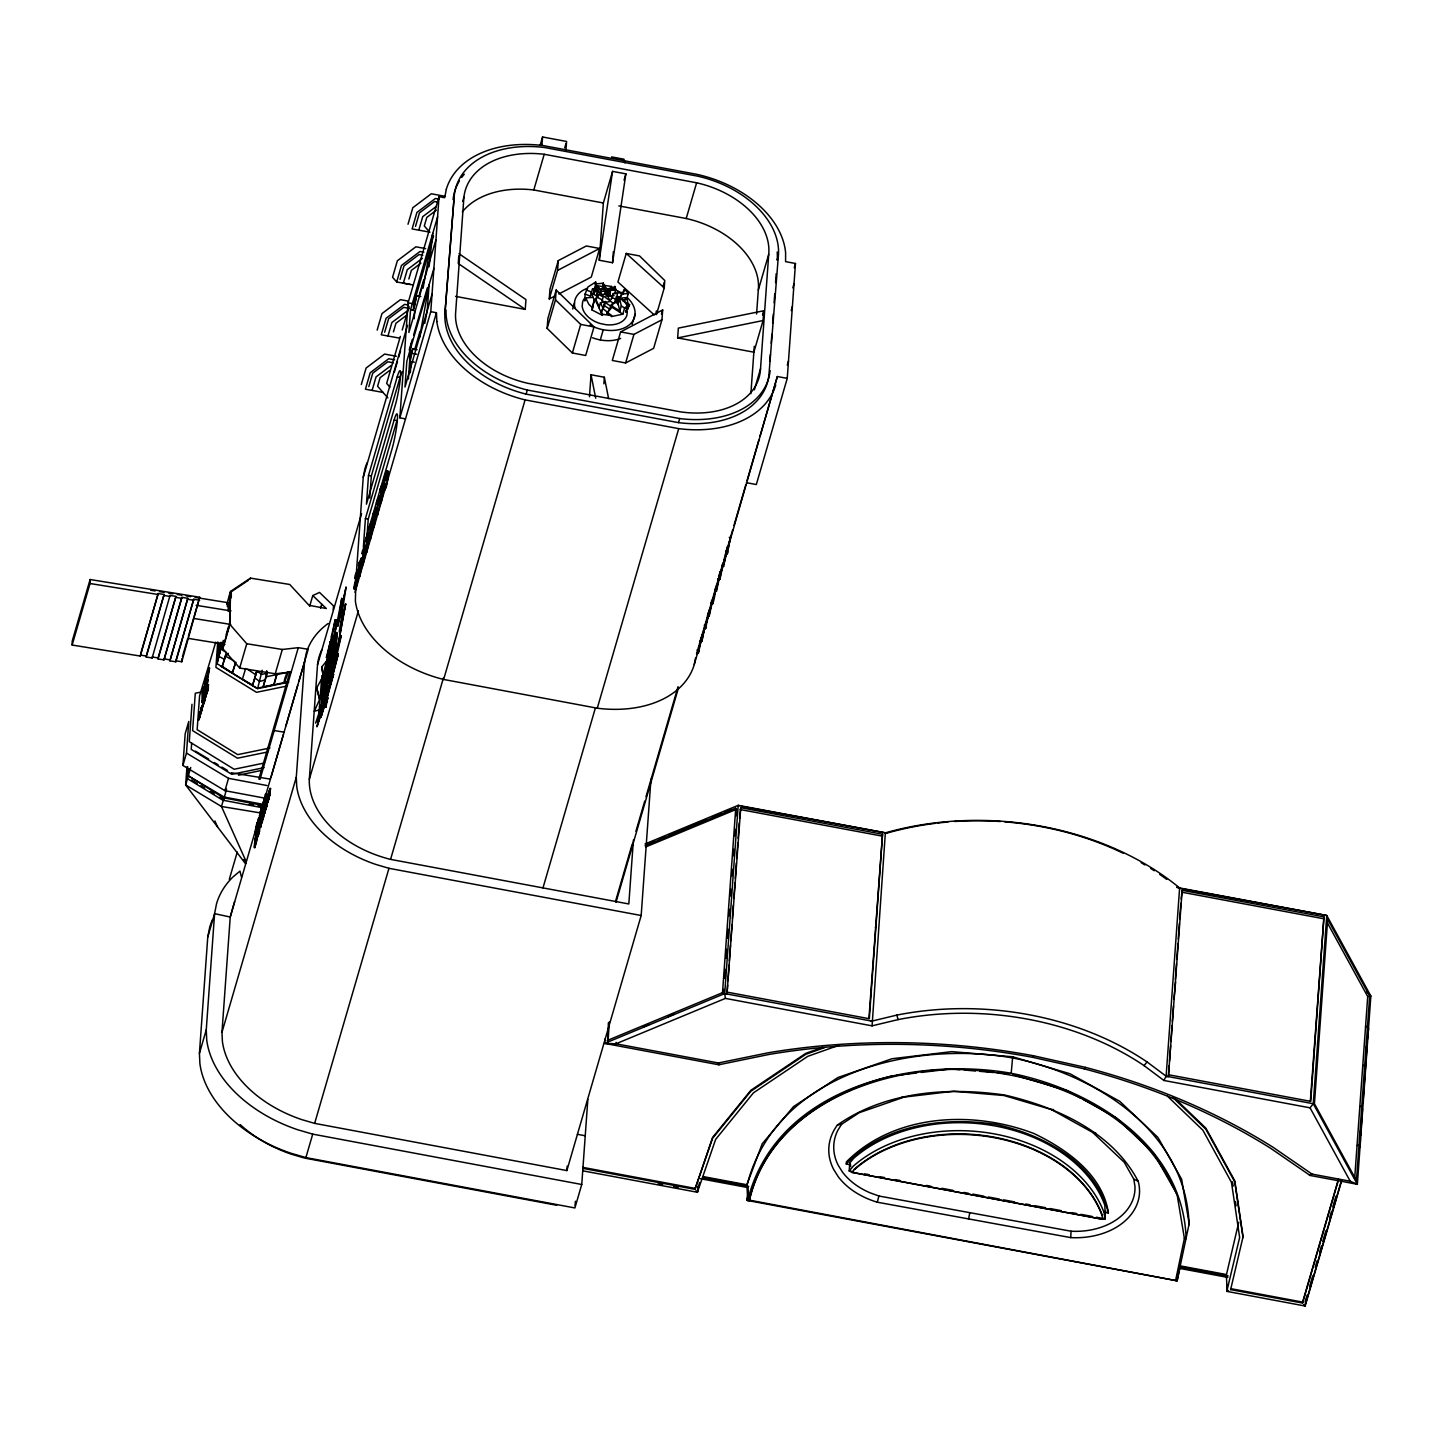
<?xml version="1.0" encoding="UTF-8"?>
<svg xmlns="http://www.w3.org/2000/svg" width="1443" height="1443" viewBox="0 0 1443 1443"><rect width="100%" height="100%" fill="white"/><g stroke="black" fill="none" stroke-linecap="round" stroke-linejoin="round"><path stroke-width="1.5" d="M258.73 824.855L257.846 828.769L257.395 824.729M259.578 820.309L260.119 819.011M264.484 810.569C264.285 817.459 266.197 796.085 265.909 805.591M264.322 812.698L265.404 807.25M266.035 809.469L266.197 800.973L267.514 798.863L265.999 809.595L267.514 798.863M258.73 823.268L258.279 820.562M199.495 717.73C200.703 700.378 199.874 726.695 199.206 714.592M201.551 709.631L200.306 713.347L201.804 705.916L200.415 714.916L201.822 705.916M201.749 708.784L200.072 714.862L201.172 710.551M200.938 708.91L200.775 713.311M201.461 707.647L200.667 712.86M207.756 690.061L206.962 693.199L208.063 686.399L207.287 691.684M258.171 833.639C255.754 844.047 258.568 820.111 259.163 829.454M257.684 836.724L257.648 835.299M259.415 824.206C257.756 834.667 259.596 836.164 260.083 824.314C254.545 814.718 256.223 840.908 257.576 828.066M265.241 797.221L265.458 801.262L264.953 797.889L266.252 796.464L264.827 803.048M268.452 797.185L268.344 799.079L268.903 791.486L270.526 788.491L267.893 802.651L269.444 794.083L268.326 800.125L268.326 798.646M206.746 691.089L205.916 697.113M231.277 597.727L231.313 593.235L230.231 593.019M255.465 842.387C253.084 855.23 254.726 840.439 255.429 837.86C257.413 830.483 255.339 839.068 257.034 838.004C257.287 831.547 258.982 829.635 260.065 824.206M258.64 829.527L258.694 828.607M265.386 795.959L265.71 793.686L264.231 803.841L262.951 803.39L264.177 801.875M265.458 801.262L266.378 793.812L264.863 801.929M204.617 696.572L204.04 701.929L204.473 698.502L204.419 702.038L204.996 699.494M205.519 697.041L208.189 684.704L207.269 690.71M259.343 820.237C259.83 810.064 256.475 837.842 258.946 820.688M256.295 831.781L256.205 829.797L256.223 831.908M206.367 690.89L206.349 694.263L207.377 687.319M258.676 826.893L258.171 830.591M261.327 808.801L261.399 811.164L262.879 811.543L261.778 815.205L262.283 805.915L260.768 810.84L260.281 817.965L261.147 817.532M263.636 813.888L263.997 808.333L263.005 817.405L264.592 813.13M263.925 808.459L264.538 810.299M202.218 706.042L201.046 713.076M207.576 691.377L208.045 686.435M207.377 690.494L207.972 688.347M258.658 817.856L258.026 823.466M257.882 830.392C261.724 830.573 256.295 838.599 257.467 832.665C259.469 829.22 256.529 841.071 257.882 832.322M262.085 817.225L261.345 824.007L260.894 818.975L260.335 821.013L260.949 826.929L262.464 816.071M265.692 799.458L266.252 796.464M268.326 800.125L270.292 791.269L270.202 792.712L268.308 793.397L267.153 802.506L268.488 795.418M193.741 599.26L175.83 661.796L169.913 660.84L187.806 598.304L181.89 597.348L163.979 659.884L158.063 658.928L175.956 596.392L170.04 595.436L152.128 657.972L146.212 657.016L164.105 594.48L158.189 593.524L140.278 656.06L72.15 645.039L72.222 641.071L90.097 579.527L199.711 597.24L181.782 661.76L175.848 660.804L193.741 599.26L199.657 600.234M72.15 645.039L90.025 583.513L90.097 579.527M140.278 656.06L140.314 655.068L146.23 656.024L146.212 657.016M152.128 657.972L152.146 656.98L158.081 657.936L158.063 658.928M163.979 659.884L181.89 597.348M170.04 595.436L170.021 596.428L164.087 595.472M169.913 660.84L187.806 598.304M175.83 661.796L175.848 660.804M181.782 661.76L181.836 658.784M291.233 671.969L275.252 673.791L239.682 668.037L222.835 648.755L222.962 642.153M223.25 640.439L223.142 646.861L229.635 624.494L230.519 591.45L250.451 578.12L289.718 584.469L309.018 605.302L326.316 608.531L312.77 595.562L319.516 592.424L333.513 605.898L333.243 609.83M228.247 611.381L228.409 602.759L195.094 597.384M229.347 611.579L229.671 594.354L230.754 595.183L231.313 593.235M222.835 648.755L229.906 624.458L230.519 591.45M330.952 644.985L329.798 644.768C326.839 677.867 327.868 663.906 325.685 695.526M328.914 679.815L330.303 675.847L328.842 679.491L329.689 677.344L329.762 679.978C331.349 676.226 333.82 669.101 331.295 666.558L330.501 667.893L332.106 664.213L329.202 674.693M357.467 577.218L356.493 578.986C351.803 578.787 359 566.053 359.451 572.258L357.864 571.951L357.918 570.31M356.493 578.986L354.906 578.138M360.119 566.576C356.187 565.782 360.588 560.01 361.526 557.9C366.053 558.549 360.137 562.932 361.526 557.9M364.7 552.398L363.726 554.166C360.137 554.004 363.42 548.755 364.231 547.113C364.917 542.802 369.174 548.683 365.079 547.312L365.151 545.49M363.726 554.166L362.139 553.318M367.334 541.756C363.42 540.963 367.821 535.191 368.759 533.08C373.286 533.73 367.37 538.113 368.759 533.08M371.536 531.962L372.853 525.883L370.959 529.365C365.927 528.914 374.422 515.656 373.845 523.322M374.567 516.955L372.961 516.648L373.322 513.437L375.992 508.279L377.597 508.567L373.917 527.29C370.346 526.569 373.466 512.265 376.461 513.474M379.202 505.122L380.086 501.082L378.192 504.545C372.492 502.867 383.297 494.065 379.599 495.869M381.8 492.135C378.21 491.738 381.728 482.377 384.866 483.82M383.82 479.437C391.396 454.256 386.977 493.253 384.758 488.582C380.014 488.113 389.376 469.282 383.82 479.437L385.407 479.725L387.319 476.154L386.435 480.303M385.407 479.725L385.497 478.048M257.395 824.891C253.246 838.347 257.125 819.588 257.233 830.915M257.359 824.711L256.638 830.212M373.052 527.074L370.31 539.7L368.614 539.52L372.384 520.689M375.992 508.279L372.222 527.11M384.758 485.569L383.153 485.263L384.758 485.569L381.15 502.471L379.455 502.308L383.279 483.513M388.383 472.997L386.778 472.691L386.886 471.103M702.11 634.686L702.001 636.273M709.343 609.884L709.234 611.471M716.576 585.064L716.449 586.814M723.791 560.245L723.683 562.012M200.09 716.395L199.098 716.017L200.252 712.427M199.368 714.069C199.783 719.317 199.675 711.652 200 714.105M256.024 834.884L255.952 827.146L255.357 834.757L256.872 829.923M256.078 840.638L255.465 837.625M331.998 666.81L332.179 664.538L334.722 664.844L336.886 633.567M200.523 711.363L201.605 711.327L201.317 709.253M259.415 823.394C261.021 816.504 260.083 803.607 260.281 817.965M260.858 819.047L261.652 821.734L263.185 811.435L261.327 824.007M200.054 711.886L199.982 713.022M256.98 836.651C258.64 833.08 253.679 833.928 256.205 829.797M263.329 805.988L263.492 801.352L262.879 811.543M264.285 798.52L263.979 807.719L264.989 798.574L262.951 805.825L262.951 803.39M257.052 837.896L257.215 839.303L259.271 823.628M263.708 817.478L263.943 813.365M203.481 702.885L204.185 700.144L202.345 707.539L204.221 699.115M204.185 700.306L202.976 705.861L203.643 701.172M204.906 696.121L204.834 699.873M205.303 696.193C206.006 686.417 203.012 712.03 203.932 700.288M204.599 699.566L206.493 692.532M269.156 795.526L269.011 799.206M269.859 788.365L269.029 795.4M270.526 788.491L269.877 792.568L270.292 791.269M262.788 819.101C262.337 810.226 265.061 818.379 261.67 818.83M265.368 807.322L264.448 807.791L265.692 802.669M265.115 807.918L265.169 807.088M266.414 801.388L265.007 812.914M269.643 791.233L268.344 798.448M205.646 693.325L205.952 694.191L206.096 692.46M206.042 693.416L205.627 694.588M258.063 825.396L258.531 824.025M208.369 688.419L207.756 688.311M270.202 792.712C266.594 793.47 270.923 793.379 270.003 795.76M204.888 699.097L205.429 694.624L206.385 695.093M258.694 823.592C257.251 817.676 261.886 815.836 262.446 810.154M263.618 808.513L262.337 810.407L262.5 808.152M259.361 828.733L256.529 828.48L256.728 824.602M203.012 705.789L202.723 702.867M258.604 818.001L257.161 828.535L258.099 824.855M261.923 817.892L259.524 817.64L260.48 815.187M1070.724 1237.607L1071.067 1231.222A62.283 45.328 4.1 0 0 1134.956 1186.326L1133.783 1179.129L1124.223 1162.264L1092.658 1132.412L1051.532 1109.577L1003.967 1095.508L953.552 1091.233L904.076 1097.113L859.27 1112.679L841.576 1124.259L837.427 1125.017A73.846 53.752 4.1 0 0 833.657 1169.425L838.094 1176.514A73.846 53.752 4.1 0 0 877.254 1202.199L1070.724 1237.607A67.045 48.791 4.1 0 0 1138.202 1181.312C1112.355 1131.889 1056.745 1107.106 1004.743 1095.039C948.105 1086.868 885.515 1091.305 837.427 1125.017M262.662 805.861C263.185 798.592 261.814 815.493 262.951 808.387M334.433 653.426L333.441 654.653L334.181 646.59L334.74 650.811M199.206 714.574L198.593 719.859L199.206 716.828M201.298 710.389L201.154 712.86M204.13 699.368L204.112 698.412L203.535 700.216M261.814 815.169L261.147 813.058M206.042 686.381C206.728 681.006 204.978 686.67 206.656 687.048C206.403 658.802 206.692 705.393 204.78 685.389L202.669 698.863L205.664 688.365L205.032 692.947L204.96 688.311M205.898 686.165L206.511 682.431L206.241 683.784M332.215 656.872L331.98 660.768L332.124 651.027L334.938 646.356C330.086 652.903 330.537 662.481 329.978 671.879L330.645 657.828L331.349 659.379M206.241 687.012L205.032 690.043L207.233 679.31M256.529 838.473L256.205 843.073L256.926 838.509M199.134 717.983L198.593 719.786M187.121 766.792L186.995 778.408L222.763 800.18L262.085 807.665M226.551 789.087L223.467 800.45M262.77 805.266L264.574 798.304M182.918 765.439L185.191 733.711L188.762 721.464L186.49 753.084L182.918 765.439L224.946 790.692L265.692 798.322M186.724 770.075L185.66 784.956L245.508 863.726M191.973 704.292L189.286 741.684L234.127 769.245L264.376 763.004M187.644 766.576L186.995 778.408L188.907 768.957M191.666 743.055L191.216 749.386L231.782 774.332L264.033 767.676M199.062 719.859L199.783 715.8M200.126 713.131L199.837 717.153M200.18 715.872L198.918 715.548L200.126 716.233M204.275 693.145L203.571 695.364L205.177 687.481M204.076 697.456L204.978 696.716L204.834 699.206M204.239 696.211L205.393 682.07L205.411 684.054M204.599 696.572L204.419 697.528L206.457 688.221M204.527 696.284L205.393 682.07M204.978 693.596L205.213 690.079M204.996 692.766L208.459 670.562M217.731 642.027L215.927 667.387L256.493 692.315L286.58 686.11M217.027 663.672L221.645 645.165L217.027 663.672L257.594 688.618L288.762 682.196M217.334 659.451L218.542 642.55M221.555 642.496L220.563 648.737M587.842 1099.44L581.745 1184.487L574.909 1207.953L305.88 1157.593L290.855 1153.21A125.487 85.029 16.2 0 1 199.892 1063.581L199.423 1053.318L207.756 937.12L209.668 927.326A125.487 85.029 16.2 0 1 212.554 919.534M581.745 1184.487L312.716 1134.126L297.691 1129.743A125.487 85.029 16.2 0 1 206.728 1040.114L206.259 1029.851L214.592 913.653L216.504 903.859A125.487 85.029 16.2 0 1 232.954 876.983L239.971 871.103L241.504 877.272M650.955 779.112L641.179 915.511L566.865 1170.58L314.646 1123.375L301.695 1119.588A109.415 74.134 16.2 0 1 222.402 1041.431L221.969 1032.322L230.231 917.045L234.578 901.604M262.193 670.274L257.594 688.618M255.88 840.728L254.852 847.817L255.195 842.532M256.475 837.914L255.591 845.219M259.451 818.884L258.207 822.781M259.56 820.833L260.299 812.283M260.768 815.836C262.175 814.826 263.618 801.55 263.311 807.593M261.436 815.962L261.688 812.77M264.43 801.713L265.007 798.628M264.628 813.239L263.762 811.579L262.265 821.825L264.646 808.477M641.179 915.511L388.961 868.307L376.01 864.501A109.415 74.134 16.2 0 1 296.717 786.363L296.284 777.254L304.545 661.976L306.241 653.264A109.415 74.134 16.2 0 1 328.174 623.484M633.405 839.97L628.823 903.967L390.566 859.379A96.068 65.097 16.2 0 1 309.325 779.31L317.532 664.79A96.068 65.097 16.2 0 1 321.951 649.603M326.298 693.019L321.266 712.842L319.011 712.626L321.464 680.699L327.363 658.206L329.365 659.162L327.363 658.206M322.438 697.763L321.338 697.564C322.294 687.139 323.142 675.901 328.066 666.486M320.833 712.247L319.228 711.958L320.905 712.265L323.07 680.988L328.896 660.786L326.93 660.299L327.669 658.856M323.268 683.279L321.338 697.564M324.17 701.208L327.795 686.309L329.238 686.579L329.004 689.826L327.579 689.574L324.675 698.61L324.17 701.208L325.541 701.46L320.977 717.117L325.703 702.38M325.685 697.979L327.723 698.268L325.884 707.232L324.459 706.962L324.711 703.408L325.92 698.358L327.363 698.628L327.272 699.783L325.252 699.494L325.613 695.382M324.639 701.839L325.451 696.771M325.631 696.103L325.216 701.262L326.623 694.137M325.829 699.53L325.92 698.358M324.459 706.962L326.28 697.997M327.507 673.809L328.084 669.642M329.401 652.651L329.329 662.247L330.249 660.154M325.884 707.232L326.136 703.679L324.711 703.408M326.966 691.107L329.798 644.768M326.948 697.24L326.966 695.634M327.164 690.963L327.254 689.79L328.679 690.061M328.697 683.206L328.445 674.729L330.032 674.855M328.968 667.46L330.05 660.082M327.579 689.574L327.795 686.309M328.661 674.386L329.22 672.943L328.282 676.965M325.938 694.57L327.633 694.895L338.293 653.913L331.132 681.312M328.607 683.188L330.429 668.578L330.14 677.543L330.988 676.533L329.798 676.316L330.988 676.533M328.86 673.683L330.754 654.4M327.363 698.628L327.886 693.704M329.906 665.908L330.916 665.476L329.906 665.908L331.187 648.34M326.677 691.053L328.607 691.233L328.607 690.043M334.181 646.59L329.996 666.287L332.215 664.051L331.457 661.038L332.305 662.121L332.557 661.255M328.445 687.662L326.749 687.337L333.044 664.52L335.498 632.395L336.544 632.792M358.604 576.695L355.844 589.321C350.559 589.177 360.732 568.217 354.888 578.679M443.632 679.455A104.744 70.978 16.2 0 1 355.375 601.046L355.934 579.004M356.259 574.585L363.239 477.272L364.881 468.885A104.744 70.978 16.2 0 1 367.081 462.788M355.844 589.321L355.826 587.842L354.238 587.535M357.864 572.113L354.148 589.159M362.842 561.435L359.469 576.911C355.934 576.28 358.964 561.85 362.013 563.113L360.263 571.212M359.469 576.911L359.451 575.432L357.846 575.126M361.471 559.704L363.077 560.01M365.837 551.893L362.987 564.646L361.381 564.339L361.453 562.734L364.033 550.306L362.121 553.878M365.422 518.542L363.365 547.294L392.063 448.809A21.014 2.237 -79.4 0 0 397.402 419.588A21.014 2.237 -79.4 0 0 394.119 420.057L365.422 518.542L368.236 519.083L366.811 538.979M368.506 475.414L366.45 504.166L395.148 405.681A21.014 2.237 -79.4 0 0 400.505 376.461A21.014 2.237 -79.4 0 0 397.204 376.93L368.506 475.414L371.338 475.956L369.751 498.069M370.057 536.616L366.702 552.11L364.989 551.929L367.64 537.896L370.292 538.221L370.31 539.7M368.614 539.52L371.248 525.486L369.354 529.058M372.312 522.492L373.917 522.799M373.917 527.29L373.899 525.811L372.312 525.505M375.938 510.082L377.525 510.389M380.285 502.254L377.435 515.007L375.829 514.718L375.92 513.095L378.481 500.667L376.587 504.238M375.829 514.718L377.543 514.88L377.525 513.401L375.92 513.095M379.455 502.308L382.106 488.257L383.694 488.672M384.776 490.061L383.062 489.899L383.153 488.293M405.501 418.885L399.855 417.821L408.098 302.814L439.033 196.663L444.678 197.709L446.32 189.322M437.59 216.883L410.534 309.74L408.91 332.467L435.948 239.664M408.369 379.076L410.894 343.687M413.275 310.516L413.744 303.878L433.549 235.931M410.317 372.745L411.075 361.995M414.177 318.795L414.772 310.534L410.534 309.74M416.594 295.797L413.888 308.531L416.594 295.797L420.833 296.591M419.534 337.842L429.076 284.866L427.236 310.696L424.747 323.376M423.088 288.203L432.774 233.405L429.076 266.739M399.855 417.821L430.79 311.562L439.033 196.663M444.877 314.051L454.274 195.454A96.068 65.097 16.2 0 1 544.696 147.529L697.095 176.046A92.136 62.428 16.2 0 1 778.354 256.114L768.957 374.711A96.068 65.097 16.2 0 1 678.535 422.637L526.118 394.119A96.068 65.097 16.2 0 1 444.877 314.051L454.274 195.454M458.82 255.664L458.261 263.492L525.252 309.397L525.955 299.585L458.964 253.697M463.906 197.258L455.699 311.778A82.522 55.916 16.2 0 0 527.795 383.297L680.194 411.814A82.558 55.934 16.2 0 0 760.515 368.831L768.722 254.311A82.305 55.772 16.2 0 0 696.626 182.792L544.209 154.275A86.291 58.478 16.2 0 0 463.906 197.258L462.68 201.461M541.955 145.454L542.568 136.977L566.576 141.468L565.963 149.946M547.15 328.391L547.853 318.596L556.186 290.025L594.011 326.912L585.678 355.483L572.366 352.994L547.15 328.391L555.483 299.837L556.186 290.025M554.996 295.995L549.26 298.972L549.963 289.177L558.297 260.606L586.309 245.977L599.621 248.467L591.305 277.038L558.82 293.993M549.26 298.972L557.593 270.418L558.297 260.606M593.235 294.101L594.552 288.347L592.46 289.033L590.385 296.176L585.1 294.047L584.794 300.956L585.696 297.907L593.073 297.33M585.1 294.047L587.878 287.013L595.706 282.034L595.075 290.927L595.688 285.461L603.282 286.652L602.976 287.68L604.563 285.227L605.32 290.314M589.466 396.789L591.035 374.765L604.346 377.254L608.621 398.611M599.26 260.245L603.354 202.994L612.572 171.374L625.883 173.863L612.553 262.734L599.26 260.245L612.572 171.374M603.877 383.856L604.346 377.254M612.553 262.734L613.347 251.731M566.865 1170.58L567.171 1166.142M575.072 1205.717L575.396 1201.243M656.06 314.628L656.312 310.948M604.96 1038.996L604.635 1043.397L718.776 1064.772L769.317 1054.382A559.469 407.16 4.1 0 1 1032.917 1057.376L1084.198 1068.866A559.199 406.98 4.1 0 1 1270.525 1148.213L1310.1 1175.45L1357.358 1184.288L1370.85 996.049L1326.766 915.493L1179.616 887.95A259.686 188.997 4.1 0 0 885.353 832.864L738.203 805.32L645.039 843.975M609.397 1021.644L607.972 1041.63L608.369 1022.798M661.958 319.769L662.662 309.956L620.616 331.908L612.301 360.461L625.613 362.969L653.643 348.322L661.958 319.769L633.928 334.397L620.616 331.908M656.511 314.412L664.249 287.897L664.772 280.537L639.556 255.934L626.244 253.445L617.929 282.016L654.274 314.971M616.071 1042.333L615.963 1043.794L718.416 1062.986L768.073 1052.795A563.51 410.101 4.1 0 1 1033.513 1055.771L1085.37 1067.369A563.51 410.101 4.1 0 1 1273.141 1147.329L1312.012 1174.079L1350.215 1181.24L1357.358 1184.288L1313.274 1103.733L1326.766 915.493L1179.923 888.401M753.859 352.182L677.651 337.915L678.354 328.12L763.78 310.75L763.076 320.544L753.859 352.182L750.883 393.632M705.609 624.043L701.911 641.071L704.112 629.166M715.602 591.107C715.097 592.586 713.221 608.621 711.237 601.947M722.835 566.287L719.985 579.04L720.544 574.675M729.851 540.295L728.102 548.394M754.004 350.216L754.274 346.302M756.583 314.015L758.315 290.025L768.722 254.311M582.738 1168.343L694.931 1189.339L712.626 1137.373L750.865 1090.295L805.861 1053.318L822.456 1047.42M583.17 1170.886L697.384 1192.261L697.799 1186.29M723.701 989.285L723.394 993.722L722.51 992.676L735.75 808.152L645.057 845.796M724.494 978.174L725.144 969.281M725.937 958.152L726.569 949.26M727.362 938.148L728.012 929.256M728.968 915.926L729.436 909.252M730.392 895.923L730.88 889.249M731.835 875.901L732.304 869.245M733.26 855.897L733.747 849.242M734.703 835.894L735.172 829.22M736.128 815.89L735.75 808.152M769.913 361.237L770.4 354.509M771.211 343.272L771.843 334.289M772.654 323.07L773.304 314.087M774.097 302.868L774.747 293.885M775.558 282.648L776.19 273.665M727.615 985.154L726.983 994.047L740.746 807.701L882.539 834.234L869.317 1018.74L727.525 992.207M727.939 980.717L729.058 965.151M729.364 960.695L730.483 945.147M730.807 940.692L731.926 925.125M732.395 918.469L733.351 905.122M733.838 898.448L734.956 882.9M735.263 878.444L736.381 862.896M736.706 858.441L737.824 842.874M738.131 838.437L739.249 822.871M739.574 818.434L740.746 807.701M746.428 482.684L756.312 484.541L787.247 378.373L795.472 263.492L785.587 261.634L785.623 252.922A100.739 68.254 16.2 0 0 696.807 174.332L543.308 145.599A104.744 70.978 16.2 0 0 446.302 189.322M1177.037 1194.912C1139.97 1107.827 1040.223 1069.534 950.955 1069.389C867.496 1071.373 770.075 1111.904 749.296 1200.738L747.708 1200.305L746.897 1184.775L762.211 1143.794L793.524 1106.601L837.914 1077.524L892.027 1058.729L951.785 1051.622L1012.679 1056.781L1070.129 1073.79L1119.786 1101.352L1157.917 1137.427L1181.637 1179.256L1189.176 1223.7L1177.037 1280.789L747.51 1199.782L748.141 1191.269M1177.506 1274.422L1177.037 1280.789L747.312 1200.45L748.232 1187.643L700.288 1178.678M748.141 1194.335L747.312 1200.45L748.105 1193.072M850.649 1164.826L846.247 1163.996L846.392 1161.886C894.335 1113.581 972.889 1110.136 1033.909 1133.513C1066.575 1149.097 1102.939 1174.818 1108.404 1213.076L1104.003 1212.246M849.765 1162.986L849.206 1170.958L852.091 1172.383L1102.813 1219.317L1105.23 1218.884L1104.851 1205.284A143.993 104.798 4.1 0 0 995.526 1126.045A143.993 104.798 4.1 0 0 853.733 1158.278L849.765 1162.986L850.703 1166.557M852.091 1172.383L1102.813 1219.317L1102.272 1215.385A142.045 103.373 4.1 0 0 994.425 1137.21A142.045 103.373 4.1 0 0 854.563 1169.01L852.091 1172.383L852.813 1171.788M854.563 1169.01L854.527 1169.497A142.045 103.373 4.1 0 1 994.389 1137.697A142.045 103.373 4.1 0 1 1102.236 1215.872L1102.272 1215.385M868.939 1018.379L882.539 834.234M1350.215 1181.24L1310.046 1107.827L1163.906 1080.464L1144.083 1065.637A255.375 185.858 4.1 0 0 898.069 1019.606L872.077 1025.847L885.353 832.864L887.048 833.08A255.573 186.003 4.1 0 1 935.136 823.358M1012.679 1056.781L1011.2 1073.267C1093.469 1089.681 1183.368 1146.139 1186.11 1238.707M1163.906 1080.464L1166.124 1076.189L1179.616 887.95L1176.821 887.319L1179.616 887.95M1169.191 1065.601L1168.397 1076.676L1182.16 890.313L1323.952 916.864L1310.731 1101.37L1168.938 1074.819M1169.515 1061.182L1170.616 1045.706M1170.94 1041.269L1172.041 1025.793M1172.365 1021.373L1173.484 1005.879M1173.953 999.241L1175.594 981.925M1175.378 979.292L1176.496 963.653M1176.821 959.18L1177.939 943.542M1178.264 939.086L1179.382 923.448M1179.707 918.975L1180.825 903.336M1181.15 898.863L1182.16 890.313M1184.469 1238.148L1175.576 1280.536L1177.235 1280.699L1180.248 1265.89L1226.297 1274.512L1227.145 1289.916M1227.235 1285.388L1226.803 1291.359L1305.139 1306.023L1341.683 1180.572M1230.626 1289.609L1230.681 1288.635L1302.632 1302.091L1302.56 1303.065L1230.626 1289.609L1243.072 1236.651L1234.793 1180.861L1205.897 1128.192L1175.72 1099.169M1310.352 1100.991L1323.952 916.864M1305.843 1299.566L1305.139 1306.023L1303.588 1304.58M1354.652 1178.841L1367.711 996.554L1326.766 921.734M1369.678 996.031L1356.456 1180.536L1314.429 1103.751L1327.668 919.245L1369.678 996.031L1367.711 996.554M1359.685 1135.244L1360.623 1135.425L1362.499 1109.09L1361.579 1108.927M1362.968 1102.632L1367.333 1041.81M328.842 679.491L329.689 673.232M330.988 670.742L331.295 666.558M332.179 664.538L330.303 675.847M332.792 667.893L332.9 665.151M414.339 362.229L410.101 361.435L410.443 356.836L412.788 348.827L417.027 349.621M410.101 361.435L412.788 348.827M199.603 714.014L199.675 713.076M255.808 837.788L255.916 836.092L255.736 842.622M262.265 809.162L262.067 811.291L261.345 808.928M205.231 699.296L205.465 695.941M256.151 839.682L257.936 829.13M263.167 808.278L263.221 810.407M270.112 793.127L269.661 795.652L270.13 794.317M203.878 702.957L204.672 695.057M206.295 683.405L205.79 686.363L206.71 682.467M255.664 841.269L255.086 838.852M326.821 683.802L325.415 693.686L322.727 698.52L321.536 698.286L324.224 693.452L327.958 679.797M325.342 689.52L325.144 692.081L325.27 688.545L322.709 692.297L321.536 698.286M379.653 496.176L375.938 514.574M384.758 485.407L384.866 484.072L383.261 483.766M204.69 688.077L205.916 683.279L205.609 684.451M269.119 797.312L268.308 799.043M200.433 712.12L201.371 712.193M257.666 835.1L257.972 829.418M203.697 701.695L204.022 702.47M254.978 843.902L255.086 842.622L256.313 842.838M259.145 832.034L259.235 830.627M202.615 705.717L203.788 701.1M262.608 814.267L262.121 818.975L263.329 814.447M207.936 688.654L207.034 690.53M266.739 671.175L266.197 676.785L276.948 674.566L273.719 685.299L276.695 674.188M256.565 828.354L257.034 823.574M264.322 803.733L265.422 796.608M265.584 803.949L266.847 804.418L267.081 801.514M325.234 691.233L325.415 693.686L324.224 693.452M257.521 831.745L258.568 830.501L258.315 832.178M263.005 817.405L263.907 813.87M265.368 809.343L266.558 807.214M208.063 685.876L208.604 684.83L207.828 686.706M262.644 815.962L260.281 826.803M203.265 701.082L202.363 707.521M204.166 700.162L203.661 704.509M257.792 826.009L257.503 821.77M257.143 836.164L257.161 834.92M264.791 801.136L265.007 800.035M205.357 684.974L205.267 686.67L205.79 685.696M627.362 311.129L626.911 315.223A23.124 15.657 16.2 0 1 605.97 324.711L600.09 323.503A23.124 15.657 16.2 0 1 582.178 305.97L582.647 301.876A23.124 15.657 16.2 0 1 584.613 298.232M624.134 301.695L629.563 304.581L625.649 312.175L627.434 306.06L623.592 300.072L619.516 298.376L617.73 304.509L617.207 293.308L613.275 293.578L611.201 299.513L611.796 297.474L615.566 299.044L618.073 296.933M208.405 687.319L208.387 687.463M259.614 817.459L260.588 815.133M266.847 804.418L266.829 798.646M331.511 647.312L330.158 647.059L331.403 636.489L335.191 619.75L336.544 620.003L335.443 629.31L331.944 645.31M330.158 647.059L335.191 619.75M206.764 675.883L205.321 682.593M205.826 682.701L207.107 675.955M325.505 687.463L328.066 669.985M325.739 685.551L326.533 679.996M330.483 671.482L330.501 675.577L330.988 668.109L330.447 670.598L332.088 670.941M257.233 835.84L257.846 831.962M324.224 690.079L323.972 681.583L326.118 670.58L326.803 675.522M326.713 670.688L324.495 688.131M326.767 675.198L326.226 679.599L325.054 679.382M329.996 666.287L331.836 663.185L331.944 661.85L330.736 661.958L332.016 651.893L331.728 659.036M709.216 614.646L711.778 602.326L710.858 604.022M716.449 589.826L719.011 577.507L718.091 579.202M723.683 565.025L726.226 552.687L725.324 554.401M725.919 550.757L727.525 551.064C728.823 554.689 723.574 553.769 727.308 554.094L730.807 535.624M203.463 692.243L205.447 688.78M205.88 687.626L204.221 691.233M329.726 677.47L331.006 668.686M266.197 674.639L266.684 671.085M330.483 676.442L329.401 676.46L329.563 672.979L329.509 674.891M383.062 489.899L386.778 472.709L388.383 473.16M203.247 695.129L205.646 688.437M204.365 693.271C201.226 696.987 206.62 692.063 203.986 693.289L204.058 691.197L204.672 693.416M345.617 603.841L336.616 652.867L345.689 603.859L339.249 631.781L346.049 587.211L337.734 626.316L341.775 598.178L331.998 648.466L330.05 648.123M208.441 670.544L207.413 677.507L209.56 667.838L205.754 691.125M330.844 666.45L330.573 663.058L330.465 665.584M334.091 646.193L332.124 651.027L333.351 651.334M334.938 646.356L333.189 649.386M327.705 665.836L329.148 662.157M327.345 666.63L327.164 664.195L324.549 680.212M330.627 659.505L329.617 660.858M332.864 664.989L331.367 663.888M332.666 669.498L331.078 677.29L330.591 676.082M203.337 694.841L203.77 693.867M205.718 687.589L204.13 693.307L204.311 691.828M205.718 685.317L204.744 685.948M205.213 690.566L206.115 688.311M268.56 793.758L268.416 799.909M330.862 654.058L329.166 653.751L329.798 649.855L335.498 632.395M205.249 684.289C210.047 670.58 203.283 688.762 206.078 683.639M255.357 840.493L255.808 838.834M205.339 695.67L204.112 695.4L204.798 692.983M329.166 653.751L330.122 649.314L331.818 649.639L335.209 637.968M328.806 660.786L331.728 649.621M201.461 708.513L201.731 707.539M698.863 649.116C699.945 652.759 695.039 653.751 698.394 653.354L701.136 640.728M706.078 624.314L705.519 628.661L708.369 615.908M713.311 599.494L712.752 603.859M332.215 669.444L333.243 663.78L334.938 664.105L337.103 632.701L334.866 632.485M334.848 664.087L333.91 669.75L331.818 669.336L331.656 670.869M260.263 820.436L260.137 818.415M333.784 669.552L334.65 664.826M334.722 664.844L328.751 687.102M205.285 685.641L203.319 687.553L202.669 698.863M361.399 560.245L357.756 576.749M368.632 535.425L364.989 551.929M712.77 599.747L709.234 616.125L707.539 615.963M720.003 574.945L716.468 591.323L714.754 590.818M727.236 550.126L723.574 566.305M968.542 1219.281L969.732 1213.004M261.58 819.137L260.93 826.947M328.625 660.623L323.16 681.006L321.464 680.699M202.381 703.986L203.12 702.957L203.156 704.491M202.814 703.95L202.381 707.467M436.832 321.482A104.744 70.978 16.2 0 0 525.09 399.891L443.632 679.455L597.276 708.206A104.744 70.978 16.2 0 0 694.281 664.483L695.49 658.188M787.247 378.373L777.344 376.533L694.263 664.483M203.932 689.844L203.229 691.089L205.195 685.479L203.337 687.553M592.027 309.992L594.209 299.982L597.979 296.536L591.269 293.109L594.209 299.982L592.027 309.992L602.471 315.332L601.478 311.562L604.364 305.627L609.722 309.145L606.944 313.113L609.812 315.44M326.352 695.039L326.876 692.748L325.27 692.442L324.711 695.165L327.056 695.652M326.316 695.472L326.966 692.766M330.736 661.958L331.367 658.928L331.385 660.66M323.629 689.97L324.891 684.054L324.639 688.113M331.313 657.954L332.377 649.765M331.872 656.294L332.774 652.038M333.513 654.238L332.557 662.896L333.802 654.112L332.774 654.527M329.401 676.46L329.906 674.097L329.906 675.468M329.726 674.079L329.996 676.569C327.2 677.687 332.215 678.3 331.096 676.172L329.906 675.955M257.215 834.072L256.096 835.461M322.979 682.972L323.178 684.902L326.497 666.468M319.011 712.626L325.27 692.442M325.992 691.377L326.876 687.68M330.447 673.376L331.15 670.093M326.821 693.235L326.443 695.057L324.747 694.732M330.231 677.128L332.539 669.949M695.833 1190.818L697.384 1192.261L699.458 1182.557M329.509 655.302L326.407 657.341L330.267 641.901M326.93 657.431L329.852 643.831M337.644 626.298L346.049 587.211M358.387 575.523L356.313 585.1M365.187 552.723L363.546 560.281M367.496 546.392L368.362 542.352M374.711 521.59L375.595 517.532M381.944 496.771L382.828 492.712M699.188 647.654L700.937 639.538M706.421 622.835L708.152 614.736M713.636 598.015L715.385 589.916M719.227 575.234L720.021 571.536M720.869 573.196L722.185 567.135M726.46 550.414L727.254 546.717M321.771 696.789L323.394 692.424M333.586 653.264L333.874 654.743L332.052 654.437L332.756 651.226M335.443 661.994L341.233 635.623L336.544 652.849M204.653 685.209L205.501 681.349L205.609 682.647M203.661 691.522L204.563 687.445L203.878 691.558M204.257 693.578L204.87 691.774M204.527 694.516L203.174 699.981L204.563 695.815M361.381 564.339L365.097 547.15L366.702 547.438M371.104 533.982L370.526 536.67L368.921 536.363M378.337 509.181L377.759 511.85L376.154 511.544M385.57 484.361L384.992 487.031L383.387 486.742M701.154 637.265L700.396 640.638L701.893 640.746M707.629 615.836L708.387 612.445M714.862 591.017L715.62 587.626M722.095 566.197L722.853 562.824M206.836 686.345L208.315 679.815M335.119 626.28L336.544 620.003M204.617 688.491L204.635 689.682L204.978 688.221M204.78 689.7L205.122 688.257M205.537 694.281L206.692 694.426M1180.176 1267.026L1226.225 1275.648L1238.761 1222.239M256.89 671.013L252.525 685.497L256.836 671.211L261.904 674.332L267.28 673.214L262.969 687.517L265.963 676.406M259.307 826.839L258.189 828.354M262.446 807.25L262.842 806.078M323.647 706.691L317.009 726.623L320.202 713.978M320.977 717.117L323.737 706.709M203.174 699.981L203.86 697.402L202.146 702.326L202.038 692.712L203.734 689.772M204.617 694.299L202.146 702.326M256.169 834.613L255.736 833.657M327.832 695.58L333.549 674.332L328.517 691.215M256.746 671.157L255.754 674.783L247.601 669.299M877.254 1202.199L878.931 1196.013L1071.067 1231.222M204.888 694.642L207.558 684.343L204.653 692.604L206.042 688.131M140.927 652.939L158.189 593.524M146.23 656.024L164.105 594.48M158.081 657.936L175.956 596.392M182.431 656.727L187.788 638.311L224.982 644.318M188.366 636.309L193.56 618.416L230.754 624.44M194.174 616.305L199.711 597.24M226.695 604.635L229.671 594.354M227.273 606.655L228.409 602.759M226.118 634.812L228.517 626.587M190.747 767.442L185.66 784.956L221.464 806.493L260.642 812.95M250.18 579.094L250.451 578.12M239.682 668.037L246.753 643.74L229.906 624.458M224.946 790.692L228.517 778.336L186.49 753.084M222.763 800.18L224.224 797.059L262.842 804.274M275.252 673.791L282.305 649.476L298.286 647.673L308.189 649.278L298.917 681.15M258.82 779.094L290.079 671.518M309.632 606.367L312.77 595.562M259.974 779.509L298.286 647.673M271.05 777.019L283.477 734.289M285.948 725.775L297.691 685.407M361.309 384.523L366.107 368.037L384.596 354.058L396.338 356.241M377.164 330.104L381.962 313.618L400.451 299.657L408.279 301.1M408.008 224.242L412.806 207.738L431.295 193.777L444.985 196.302M410.353 284.487L396.681 281.962L401.479 265.458L419.967 251.497L423.881 252.218M207.756 937.12L214.592 913.653L230.231 917.045L304.545 661.976M368.813 386.652L372.745 373.178L387.842 361.778L393.434 362.806M384.668 332.233L388.6 318.777L403.697 307.359L409.289 308.405M400.072 279.383L403.986 265.927L419.083 254.527L422.817 255.213M415.512 226.371L419.444 212.897L434.541 201.497L438.257 202.182M229.293 879.346L237.265 852.037M372.114 390.404L376.028 376.93L391.143 365.53M387.969 335.985L391.883 322.529L406.98 311.129M418.813 230.122L422.727 216.648L436.165 206.511M393.452 331.836L395.959 323.268L405.555 316.017M408.856 279.004L411.345 270.418L420.959 263.167M320.544 608.243L321.735 604.148M400.342 336.417L386.652 383.441L389.953 387.193M402.218 329.996L409.072 306.493M263.816 805.573L262.41 804.996M265.422 805.771L265.584 802.795M263.203 814.592L262.211 814.483M258.604 835.01L257.521 835.822M363.239 477.272L407.521 325.288M394.3 372.222L397.42 361.544M398.665 357.269L400.541 350.847M418.939 296.248L423.683 279.924M199.423 1053.318L206.259 1029.851M371.338 475.956L400.036 377.453A21.014 2.237 -79.4 0 1 402.056 371.969M317.532 664.79L361.562 513.654M409.217 350.072L412.355 339.321M413.6 335.01L427.399 287.698M433.892 268.344L406.836 361.201L404.996 387.031L432.034 294.174M414.646 349.747L420.003 331.385M368.236 519.083L396.933 420.58L394.119 420.057M335.696 636.02L331.493 650.162L329.798 649.855M221.969 1032.322L296.284 777.254M323.611 684.974L322.168 685.912M330.808 660.227L329.726 661.237M354.996 592.279L436.435 312.716L430.79 311.67M325.505 696.969L326.19 694.624M327.543 694.877L327.976 693.722L326.028 693.253M327.272 699.783L327.723 698.268M309.325 779.31L358.387 610.876M540.079 145.509L542.568 136.977M462.337 211.868A86.291 58.478 16.2 0 1 533.802 189.971L544.209 154.275M564.718 147.871L565.945 143.597M390.566 859.379L443.416 677.994M526.118 394.119L527.308 390.025A96.068 65.097 16.2 0 1 446.067 309.974M314.646 1123.375L388.961 868.307M305.88 1157.593L312.716 1134.126M572.709 309L574.494 302.886M572.366 352.994L580.699 324.422L555.483 299.837M624.043 180.177L625.883 173.863M595.706 282.034L595.111 284.073L603.354 283.135L603.968 287.265L604.563 285.227M594.552 288.347L593.957 290.386L595.364 289.917L613.113 303.156L611.922 307.233L606.944 313.113M595.4 286.49L595.688 285.461M593.776 294.39L595.562 288.257L597.835 286.959L599.116 288.095L596.879 293.632L603.21 296.879L602.02 300.956L605.573 303.21M596.699 287.608L595.508 291.702L593.831 292.063M596.284 295.671L599.116 288.095M593.614 302.02L596.085 298.268M599.278 306.8L595.797 299.278L598.574 294.498M603.354 283.135L602.759 285.191L611.543 286.454L612.716 289.827M604.815 294.156L605.717 291.089L602.777 288.51L598.809 289.123L601.37 291.378L600.468 294.444L606.565 294.029L610.335 301.389L605.248 302.561L610.623 306.096L609.433 310.173M602.777 288.51L602.489 289.538L609.866 288.42L607.611 295.923L609.866 288.42M598.971 307.81L600.468 302.723L605.537 301.533L604.058 306.637M603.39 302.759L602.326 299.928L597.691 297.565M601.19 312.59L605.537 301.533M605.97 296.068L606.854 293.001M604.112 304.509L602.921 308.586L611.543 315.584L611.255 316.612L622.835 314.159L624.621 308.044L627.434 306.06M607.864 292.947L605.122 293.127L609.397 289.809L606.98 295.995L612.68 295.617L613.275 293.578M621.915 292.46L614.682 293.56L615.872 289.466L614.808 286.417L610.714 289.412L607.792 295.562L610.028 295.22L608.495 293.867L611.543 286.454L611.255 287.482L623.123 294.228M610.714 289.412L609.74 296.248L614.087 295.599M613.816 289.827L614.808 286.417M600.288 339.953L603.264 329.744M615.566 299.044L614.375 303.12L616.882 301.028M615.458 302.218L616.648 298.142M617.333 302.182L624.621 289.123L628.282 293.56L626.803 298.665L623.43 301.407M623.719 292.189L624.621 289.123M622.33 300.739L622.636 299.729L616.305 296.374M619.534 312.067L621.32 305.952L619.516 298.376M629.563 304.581L628.968 306.619L626.803 298.665M632.088 324.422L635.064 314.213M625.613 362.969L633.928 334.397M662.986 286.652L664.177 282.575M758.315 290.025A82.305 55.772 16.2 0 0 686.219 218.506L696.626 182.792M661.471 314.033L662.662 309.956M542.983 887.896L595.183 708.675M678.535 422.637L679.725 418.56A96.068 65.097 16.2 0 0 770.147 370.635M597.276 708.206L678.733 428.643A104.744 70.978 16.2 0 0 775.739 384.92M778.354 256.114L777.164 260.191A92.136 62.428 16.2 0 0 777.182 252.02M762.553 314.971L763.78 310.75M754.382 389.826L760.515 368.831M794.245 267.731L795.472 263.492M792.82 287.842L794.029 283.712M615.476 901.532L632.16 844.209M635.912 831.33L644.732 801.099M645.977 796.789L678.066 686.652M616.017 902.236L678.408 688.04M791.197 310.606L792.387 306.493M696.518 653.95L722.727 564.033M723.971 559.758L732.701 529.779M733.946 525.505L745.797 484.83M747.041 480.573L758.802 440.223M760.028 435.984L771.789 395.635M773.015 391.396L777.344 376.533M787.283 365.133L788.491 361.003M875.432 927.687L875.973 925.847M1302.632 1302.091L1338.473 1179.111M1302.56 1303.065L1338.401 1180.085M1305.23 1301.568L1307.105 1295.111M1309.613 1286.525L1312.733 1275.774M1315.24 1267.188L1317.116 1260.731M1319.623 1252.145L1321.499 1245.706M1322.744 1241.395L1325.883 1230.663M1329.634 1217.766L1331.51 1211.326M1332.773 1207.033L1335.893 1196.283M1305.518 1303.877L1341.196 1181.42M260.065 813.726L262.157 806.673L257.864 805.879M215.747 642.171L199.567 695.887L197.15 729.689L237.716 754.635L269.949 747.979M217.947 650.991L220.526 642.424M218.488 651.1L221.068 642.532M199.152 716.053L199.17 714.646M201.262 712.535L199.801 712.499M217.875 659.559L219.498 652.308L219.192 656.529L224.549 659.379M221.338 649.386L226.407 652.507L222.114 666.792L225.631 655.807L228.283 653.426M232.539 672.763L235.768 662.03L232.251 673.033L222.402 666.522M284.217 682.701C295.851 654.743 276.876 689.844 287.806 681.962M205.086 693.578L206.349 689.393M264.502 807.809L264.376 813.888M326.749 687.337L328.878 686.688M317.009 726.623L325.144 700.234M257.233 828.535L257.107 823.213M319.444 711.597L315.656 723.087L320.292 713.996M200.739 710.623L200.811 712.662M331.042 681.294L333.549 674.332M694.931 1189.339L712.553 1138.347L750.793 1091.269L805.807 1054.292L824.476 1047.654M697.384 1192.261L715.656 1139.357L753.426 1092.856L807.773 1056.33L838.672 1045.363M325.451 698.178L325.92 696.843M261.778 815.962L261.381 823.881M335.353 661.976L338.293 653.913M331.583 668.217L330.952 666.612M1032.935 1057.376L1033.513 1055.771M257.684 835.677L259.325 832.539M702.957 1177.704L746.825 1185.912C775.089 1073.321 911.579 1040.223 1012.607 1057.917C1095.616 1074.476 1186.326 1131.438 1189.086 1224.836M1104.328 1214.88L1105.807 1210.911M608.693 292.496L609.379 290.801L604.256 286.237L604.761 289.628M364.087 550.955L364.61 549.747M322.348 677.615L316.72 687.878L319.588 699.53L314.303 711.273L320.075 709.667M382.106 488.257L380.194 491.829M374.873 513.077L372.961 516.648M360.407 562.716L358.513 566.287M361.093 564.808L362.013 563.004M201.822 701.442L202.976 699.206M387.536 472.979L388.492 471.41M380.303 497.799L381.259 496.212M369.462 535.01L370.418 533.441M362.229 559.83L363.185 558.261M365.746 541.468L367.64 537.896L369.228 538.293M327.164 664.195L328.391 662.012L329.671 662.319L329.257 663.365M329.852 659.361L330.393 661.002M205.627 685.732L206.439 684.397M204.96 687.445L205.754 688.509M331.908 666.161L332.954 664.375M841.576 1124.259L837.842 1130.284A69.084 50.289 4.1 0 0 838.293 1165.403L842.459 1172.041A69.084 50.289 4.1 0 0 870.111 1192.838L878.931 1196.013M601.028 290.133L603.282 286.652M270.436 779.148L231.277 772.745M622.528 293.831L620.147 297.114L616.017 297.384M1084.198 1068.866L1085.37 1067.369M1310.046 1107.827L1313.274 1103.733L1166.124 1076.189M1144.083 1065.637L1147.023 1061.922L1167.026 1076.875M720.075 578.914L718.47 578.607M705.627 628.535L704.022 628.228M323.196 675.901L321.735 666.973L328.679 658.441M261.111 815.079L261.057 812.698M846.247 1163.996C884.036 1124.602 944.047 1116.395 995.995 1124.458C1043.505 1134.595 1095.904 1162.679 1108.404 1213.076M610.623 306.096L613.113 303.156M332.431 649.963L334.253 649.44M245.617 668.542L242.388 679.274L252.832 685.227M254.978 678.084L259.758 681.475L264.881 679.978M228.138 653.571L225.342 656.078L234.073 661.002M617.189 300L618.235 299.134L619.985 301.876M326.407 657.341L329.004 655.194M623.719 300.397L627.092 297.637L619.841 298.124M335.281 633.261L336.255 634.072M329.329 674.242L331.168 667.117M605.411 292.099L609.704 288.798M436.399 210.137L426.803 217.406L424.296 225.974L428.697 230.97M422.384 258.279L407.287 269.679L403.355 283.135L412.68 284.866M389.7 370.436L380.104 377.687L377.597 386.255L387.86 397.925M608.387 293.524L609.83 292.478L609.09 291.829M1310.1 1175.45L1312.012 1174.079L1309.252 1174.855M230.249 592.424L248.358 580.302M557.593 270.418L599.621 248.467M1228.516 1290.529L1226.803 1291.359L1239.645 1237.445L1231.474 1182.34L1202.939 1130.302L1167.531 1096.247M648.358 843.614L654.545 841.053M658.675 839.339L664.862 836.76M668.993 835.046L706.168 819.624M712.355 817.045L720.616 813.618M724.747 811.904L730.934 809.343M645.923 846.861L736.615 809.216M607.106 1040.565L722.51 992.676M643.001 1027.091L649.188 1024.53M667.748 1016.828L673.917 1014.249M872.077 1025.847L725.396 998.394L615.963 1043.794L604.635 1043.397L724.711 993.578L871.843 1021.121M892.207 1075.883C828.571 1091.395 764.249 1132.466 749.332 1200.251L747.312 1200.45M330.573 663.058L331.367 663.347M1365.547 1026.803L1367.513 1026.298M1362.751 1065.692L1364.735 1065.168M1359.811 1106.637L1361.795 1106.132M1357.033 1145.526L1358.999 1145.002M741.377 806.33L887.048 833.08M870.67 1021.391L896.861 1015.096A259.686 188.997 4.1 0 1 1147.023 1061.922M276.948 674.566L287.698 672.348M201.767 691.918L195.292 693.253L192.604 730.627L237.464 758.206L267.695 751.965M288.311 681.763L256.782 688.275L221.068 666.323M262.734 687.139L273.467 684.92M238.492 775.18L261.616 770.4M677.651 337.915L763.076 320.544M597.925 292.171L599.909 291.883M611.507 290.133L615.872 289.466M896.68 1075.342L916.828 1072.961M921.301 1072.438L950.991 1068.902L959.866 1069.66M601.37 291.378L605.717 291.089M621.031 294.047L628.282 293.56M1051.532 1109.577L1053.552 1109.487M611.543 315.584L602.759 314.321M1011.2 1073.267C911.002 1055.699 775.667 1088.599 747.708 1200.305L747.51 1199.782M964.303 1070.039L975.396 1070.977M979.833 1071.337L993.145 1072.474M997.582 1072.852L1008.675 1073.79M1226.225 1275.648L1228.155 1275.955M150.685 590.205L155.141 590.927M159.578 591.63L164.015 592.351M168.452 593.073L172.889 593.794M177.345 594.516L181.782 595.219M186.219 595.941L190.656 596.662M90.025 583.513L158.171 594.516M175.938 597.384L181.872 598.34M187.788 599.314L193.723 600.27M196.104 605.302L231.024 610.93M246.753 643.74L282.305 649.476M163.997 658.892L169.931 659.848M274.206 730.555L284.091 732.16M1092.658 1132.412L1095.724 1132.899M439.339 199.188L435.425 198.467L416.919 212.428L412.121 228.932L429.996 232.179M425.631 248.611L415.855 246.807L397.366 260.768L392.55 277.254L396.681 281.962M408.477 305.068L404.581 304.347L386.075 318.308L381.277 334.794L399.134 338.059M394.588 359.83L388.726 358.748L370.22 372.727L365.422 389.213L383.279 392.46M611.634 156.908L623.935 159.199L625.017 162.879M533.802 189.971L603.354 202.994M618.831 205.898L686.219 218.506M455.573 296.356L525.252 309.397M580.699 324.422L594.011 326.912M408.098 302.814L413.744 303.878M412.464 353.427L416.684 354.202M527.308 390.025L679.725 418.56M525.09 399.891L678.733 428.643M397.204 376.93L400.036 377.453M386.886 471.356L388.492 471.663M386.706 473.394L388.311 473.701M729.238 537.427L730.843 537.716M383.82 478.878L385.425 479.184M383.08 485.804L384.686 486.093M725.757 551.677L727.362 551.984M383.225 487.644L384.83 487.95M380.555 488.636L382.161 488.924M380.501 488.816L382.106 489.105M383.062 489.574L384.65 489.862M380.357 489.574L381.962 489.862M380.285 490.169L381.89 490.458M380.212 491.287L381.818 491.594M379.617 500.054L381.205 500.36M379.527 500.685L381.132 500.992L381.06 502.597L379.437 501.984M376.93 501.028L378.535 501.334L376.876 501.226M721.987 566.323L723.701 566.504M376.046 508.333L377.633 508.892M375.865 510.606L377.453 510.912M718.704 575.577L720.291 575.883M375.992 512.463L377.597 512.77M718.542 576.497L720.129 576.785M373.322 513.437L374.927 513.744L373.268 513.636M375.829 514.375L377.435 514.682M719.967 578.715L718.38 578.733M373.124 514.375L374.729 514.682M373.052 514.971L374.657 515.277M372.979 516.107L374.585 516.396M372.42 520.995L374.026 521.284M372.384 524.873L373.99 525.162M372.204 526.785L373.809 527.092M714.754 591.143L716.468 591.323M368.813 533.405L370.418 533.694M370.31 535.046L368.705 534.722L370.31 535.191M711.471 600.396L713.076 600.685M368.759 537.283L370.364 537.572M366.035 538.437L367.694 538.564M368.596 539.195L370.202 539.502M711.128 603.228L712.842 603.715M365.909 539.195L367.496 539.502M365.837 539.79L367.424 540.097M365.746 540.909L367.352 541.215M365.187 545.797L366.793 546.103M365.151 549.675L366.756 549.981M365.079 550.324L366.684 550.613L366.594 552.236L364.989 551.605M707.521 615.638L709.234 616.125M361.58 558.207L363.185 558.513M361.706 561.183L363.293 561.471M704.238 625.198L705.843 625.504M361.544 562.085L363.131 562.391M361.453 562.734L363.059 563.023L362.987 564.646L361.363 564.015M358.856 563.077L360.461 563.365M358.802 563.257L360.407 563.564M358.676 564.015L360.281 564.303M358.604 564.61L360.209 564.898M358.513 565.728L360.119 566.035M357.972 570.616L359.56 570.923M358.08 573.574L359.686 573.881M357.918 574.494L359.523 574.801M357.756 576.424L359.361 576.713M700.306 640.764L702.001 640.945M697.005 650.017L698.61 650.324M354.473 585.984L356.078 586.291M354.311 586.904L355.916 587.211M354.13 588.834L355.736 589.123M334.091 629.058L335.443 629.31M331.403 636.489L332.756 636.742M329.635 652.11L331.331 652.434M328.77 652.543L329.906 652.759M328.499 656.276L329.635 656.493M330.916 657.557L332.323 657.792M331.132 658.928L331.98 660.768M327.777 665.854L326.082 669.786M331.331 666.684L332.431 666.882M321.735 666.973L323.286 675.901M331.06 670.274L332.485 670.706M329.22 671.753L330.573 672.258M328.896 672.889L330.772 673.25M328.445 674.729L329.599 674.909M322.402 675.847L324.08 676.172M323.972 681.583L325.144 681.799M323.43 682.142L323.917 683.495M324.422 684.108L325.613 684.343M322.511 684.776L323.701 684.992L323.827 683.116M327.146 686.814L328.842 687.121M326.894 686.904L328.499 687.211L328.102 691.323L328.661 689.087L327.308 688.834M327.399 687.716L328.824 687.986M316.72 687.878L319.588 699.53M324.549 689.79L325.739 690.007M324.459 691.955L325.649 692.171M325.126 692.929L327.741 693.289M325.252 696.933L327.705 697.438M324.404 697.943L325.757 698.196M324.675 698.61L326.028 698.863M324.585 699.801L325.938 700.053M326.028 701.551L327.471 701.821M740.205 809.541L881.998 836.074M1181.619 892.153L1323.411 918.704M228.517 778.336L267.009 785.533M268.975 791.197L270.31 791.558M268.903 791.486L269.913 791.792M270.148 792.947L268.614 792.478M268.362 793.199L269.264 793.506M268.47 794.263L269.733 794.498M265.404 794.588L266.378 794.714M268.2 795.093L270.057 795.436M267.857 799.314L268.849 799.53M264.953 800.522L265.945 800.739M265.62 803.571L267.009 803.715M265.494 804.454L267.388 804.689M264.484 805.771L223.467 797.781L187.031 775.071L224.224 797.059M266.053 805.988L267.009 806.15M265.963 806.348L266.937 806.366M249.278 804.274L253.571 805.068M262.824 809.289L264.285 809.685M262.77 809.523L264.231 809.884M262.644 809.974L264.195 810.1M262.554 810.281L264.159 810.335M260.768 810.84L262.933 811.273M260.985 812.896L262.319 813.221M261.219 814.826L263.059 815.277M259.343 815.493L260.371 815.584M260.48 817.405L261.959 817.748M262.41 817.802L263.366 818.127M262.301 818.47L263.293 818.47M258.135 823.159L259.469 823.268M257.918 825.162L259.686 825.486M257.828 825.522L259.578 825.991M257.72 826.605L259.253 826.965M258.225 828.084L259.415 828.354M258.351 829.959L258.586 830.158M257.828 830.699L259.109 831.078M257.792 830.915L259.56 831.493M257.251 833.639L258.82 834.054M255.664 833.928L257.215 834.307M257.179 835.966L258.171 836.182M254.744 840.079L256.764 840.764M254.888 843.217L256.06 843.488M254.834 843.506L256.006 843.812M1364.519 1067.964L1365.439 1068.145M853.607 1171.788L849.206 1170.958L853.156 1166.251A143.993 104.798 4.1 0 1 994.967 1134.018A143.993 104.798 4.1 0 1 1104.292 1213.256L1105.23 1218.884L1096.409 1217.225M864.646 1173.844L869.065 1174.674M880.104 1176.748L884.523 1177.56M895.544 1179.634L899.963 1180.464M926.46 1185.425L930.861 1186.236M941.9 1188.31L952.939 1190.367M963.978 1192.441L968.397 1193.271M972.798 1194.101L983.837 1196.157M988.257 1196.987L999.296 1199.043M1003.697 1199.873L1014.736 1201.947M1025.775 1204.003L1030.194 1204.833M1034.613 1205.663L1045.634 1207.719M1050.053 1208.549L1061.092 1210.623M1072.131 1212.679L1076.55 1213.509M1080.951 1214.339L1091.99 1216.395M577.398 1134.306L585.245 1135.767M703.048 1176.568L746.897 1184.775L742.369 1184.685M703.499 1177.416L722.943 1181.041M727.254 1181.853L738.058 1183.873M1181.023 1266.792L1185.461 1267.621M1189.88 1268.451L1216.431 1273.411M1220.868 1274.241L1225.287 1275.071M710.1 1179.346L714.538 1180.176M725.595 1182.25L730.032 1183.08M1196.319 1270.363L1200.756 1271.193M1211.813 1273.249L1216.233 1274.079M1180.121 1268.487L1227.813 1277.416M582.81 1167.369L695.003 1188.365M658.188 1183.783L662.626 1184.613M673.683 1186.669L678.12 1187.499M556.745 1205.266L304.545 1158.062L291.594 1154.274A109.415 74.134 16.2 0 1 240.115 1124.53M205.05 686.345L206.71 686.868L205.934 688.167M208.351 687.571L207.81 688.004M204.545 688.275L206.096 688.491M204.347 690.656L205.357 690.331M204.058 691.197L205.177 691.341M203.589 693.758L204.924 694.191L204.004 694.119M204.058 695.237L205.411 695.273M200.811 709.956L201.894 710.299M200.487 711.561L201.443 711.832M902.254 1096.698L904.076 1097.113M746.825 1185.912L748.701 1186.362M1012.986 1074.584L1067.387 1090.692L1080.897 1098.195M586.291 289.953L591.576 292.081M625.053 307.539L628.3 308.892M1133.783 1179.129L1138.202 1181.312M595.562 288.257L598.069 289.538M592.46 289.033L594.426 290.025M1082.863 1099.277L1116.233 1117.82L1121.121 1122.438M739.195 805.915L738.203 805.32L724.711 993.578L725.396 998.394M195.454 751.154L208.658 759.108M214.304 762.517L218.073 764.79M221.843 767.063L227.507 770.472M191.54 779.978L197.186 783.423M200.938 785.714L204.708 788.004M210.353 791.431L214.123 793.74M219.769 797.167L223.539 799.458L221.464 806.493L245.869 860.93M621.32 305.952L624.621 308.044M611.922 307.233L622.835 314.159M626.244 253.445L664.249 287.897M1124.386 1125.522L1153.733 1153.282L1177.073 1194.425L1184.432 1238.635M1172.546 1097.149L1205.843 1129.166L1234.739 1181.835L1243 1237.625M592.622 307.954L588.78 304.202L585.696 297.907M1366.755 991.666L1370.85 996.049M719.859 1064.537L718.416 1062.986L718.776 1064.772M243.921 859.415L246.158 863.239M600.468 302.723L602.669 307.485M595.49 300.306L602.471 315.332M214.881 820.941L217.568 826.965M896.861 1015.096L898.069 1019.606M591.035 374.765L595.725 398.25M1232.502 1181.799L1233.152 1186.182M1235.424 1201.496L1236.074 1205.861M329.762 641.792L330.032 645.255M1360.623 1135.425L1360.533 1133.639A58.351 6.187 -79.4 0 0 1360.172 1131.348M436.435 312.716L436.85 321.5M326.118 670.58L326.208 675.414M332.016 651.893L332.052 654.437M330.429 668.578L330.447 670.598M324.891 684.054L324.909 687.337M330.501 674.206L330.501 675.577M453.084 199.531A96.068 65.097 16.2 0 1 459.451 180.826M461.724 177.453A96.068 65.097 16.2 0 1 464.303 174.224M620.634 338.42A30.988 20.996 16.2 0 1 592.496 337.752M627.254 297.565A30.988 20.996 16.2 0 1 628.499 325.505A30.988 20.996 16.2 0 1 590.007 325.054M575.126 308.568A30.988 20.996 16.2 0 1 587.554 288.275M610.227 288.275A30.988 20.996 16.2 0 1 614.087 289.538M617.766 291.143A30.988 20.996 16.2 0 1 621.23 293.037M937.265 823.087A255.573 186.003 4.1 0 1 948.033 822.005M954.545 821.5A255.573 186.003 4.1 0 1 1000.432 821.518M1004.815 821.843A255.573 186.003 4.1 0 1 1123.375 853.318M1141.179 862.716A255.573 186.003 4.1 0 1 1144.984 864.952M1150.612 868.397A255.573 186.003 4.1 0 1 1154.292 870.742M1159.703 874.368A255.573 186.003 4.1 0 1 1166.756 879.418M1366.846 1045.508A58.351 6.187 -79.4 0 1 1365.818 1052.578M1360.208 1135.064A56.836 6.025 -79.4 0 1 1360.046 1146.878M1368.541 1028.174A56.836 6.025 -79.4 0 1 1367.423 1039.609M1366.593 1046.103A56.836 6.025 -79.4 0 1 1365.854 1051.244M322.871 696.987L322.727 698.52L322.961 697.005M322.312 675.577L321.266 681.24L322.961 681.547L323.917 675.883L322.312 675.577M614.682 302.11L610.822 305.339L619.841 311.039L618.019 303.481L614.682 302.11M323.827 692.243L322.637 692.009L323.827 692.243"/></g></svg>
